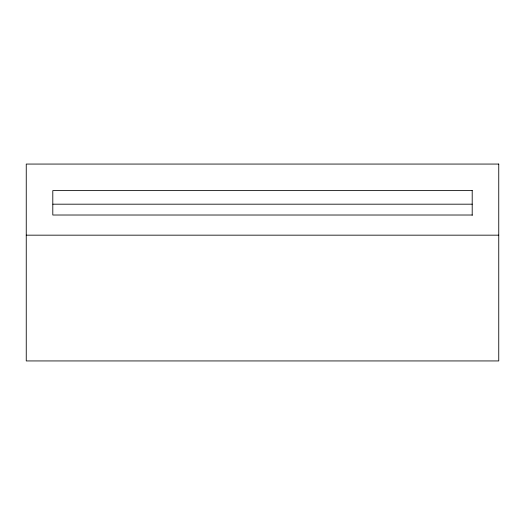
<?xml version="1.0" encoding="UTF-8"?>
<svg xmlns="http://www.w3.org/2000/svg" width="525" height="525" viewBox="0 0 525 525"><rect width="100%" height="100%" fill="white"/><g stroke="black" fill="none" stroke-linecap="round" stroke-linejoin="round"><path stroke-width="0.79" d="M472.198 190.614L52.802 190.614L52.802 215.02L472.198 215.02M52.913 204.186L472.198 204.186M26.25 235.167L498.75 235.167M472.198 190.477L472.198 215.362M498.75 164.062L26.25 164.062L26.25 360.938L498.75 360.938L498.75 164.062"/></g></svg>
